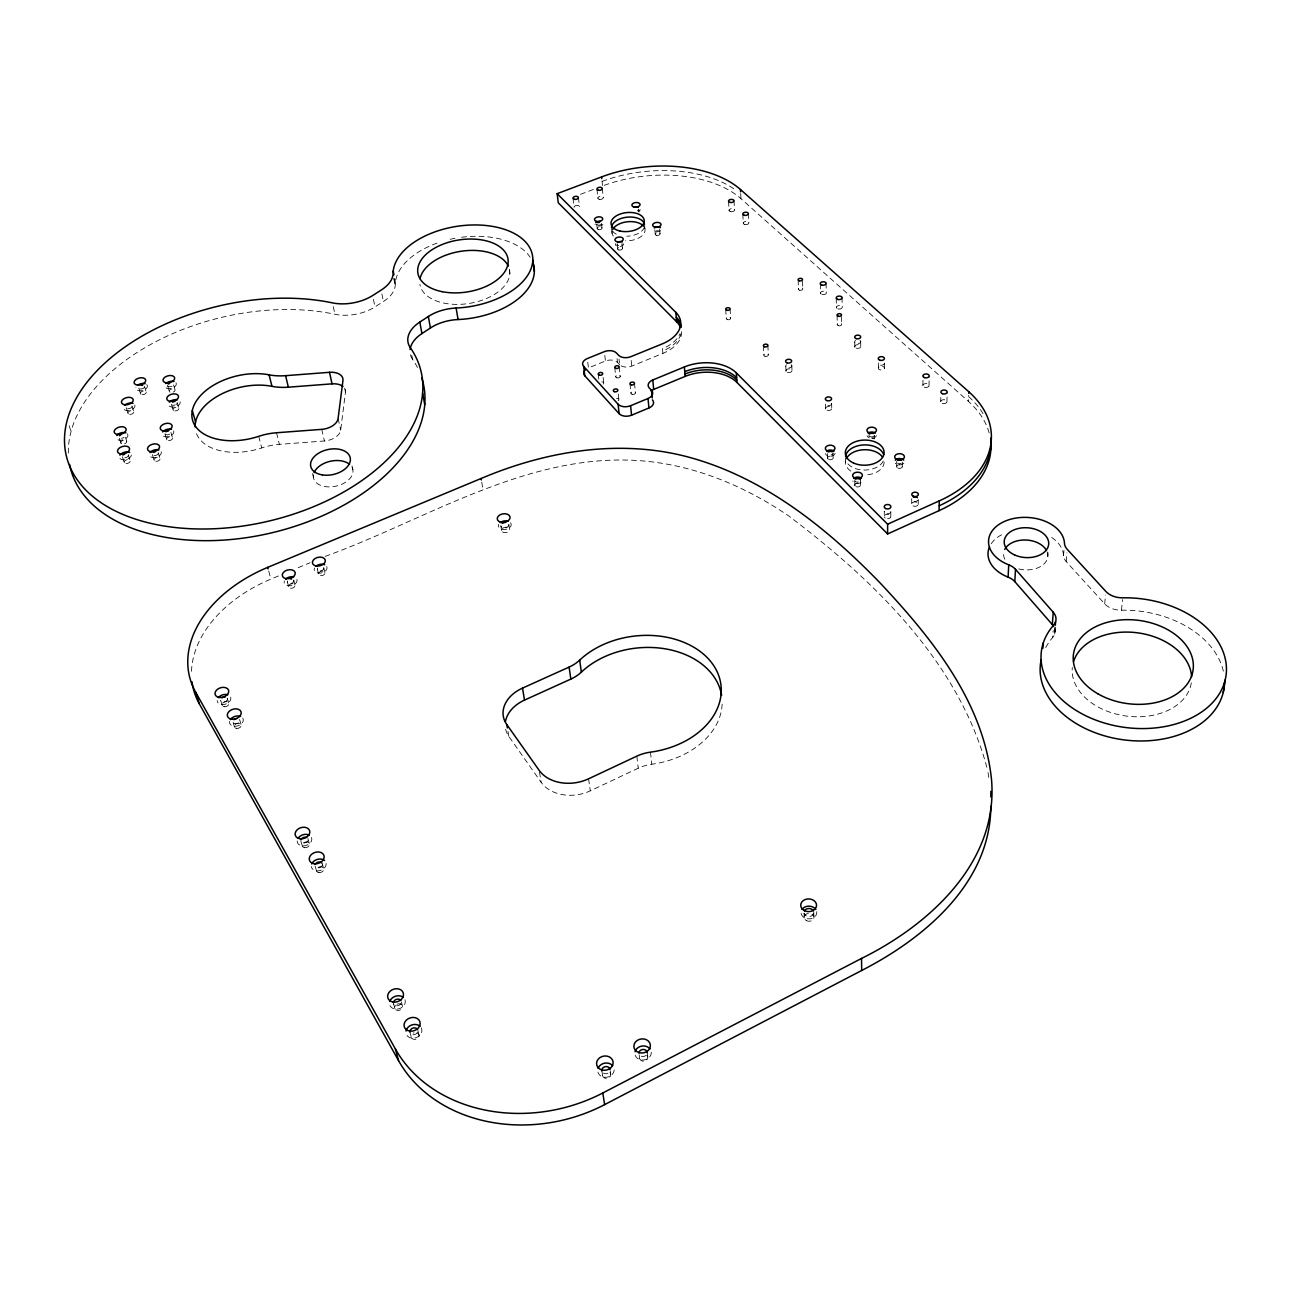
<?xml version="1.0" encoding="UTF-8"?>
<svg xmlns="http://www.w3.org/2000/svg" width="1291" height="1291" viewBox="0 0 1291 1291"><rect width="100%" height="100%" fill="white"/><g stroke="black" fill="none" stroke-linecap="round" stroke-linejoin="round"><path stroke-width="0.75" stroke-dasharray="5 3.75" d="M890.806 516.884L890.806 512.027M896.712 466.196L896.729 461.355M902.28 466.89L902.312 462.049M911.704 503.684L911.753 498.826A3.308 2.195 0.4 0 0 913.915 501.311A3.308 2.195 0.4 0 0 917.933 500.295M918.208 504.523L918.272 499.665M922.887 385.17L923.033 375.552M929.02 385.864L929.181 376.246M940.719 401.307L940.8 397.45M946.932 402.034L947.158 392.367M989.164 432.985A119.756 77.395 -0.8 0 0 968.476 401.436L968.686 395.401M1047.84 556.276L1048.082 552.758M1045.71 647.549A92.597 64.84 7.4 0 1 1052.633 637.576L1053.166 630.524M1055.054 632.154L1055.554 625.522M1054.666 634.091L1055.199 627.023M1223.335 671.159A92.597 64.84 7.4 0 0 1121.476 610.207A17.816 12.087 6 0 1 1104.693 603.849L1066.237 561.633A17.348 11.603 4.6 0 1 1063.542 555.614L1063.945 550.337M1066.237 561.633L1066.931 552.822M1104.693 603.849L1105.532 595.006M1121.476 610.207L1122.573 599.589M196.522 433.711A52.834 32.146 -13.5 0 0 261.718 447.929A46.718 29.403 -13.5 0 1 279.389 444.362L324.428 440.989A15.218 9.457 -12.2 0 0 340.695 430.097L345.472 392.012A14.895 9.085 -11.8 0 0 344.891 388.688M68.358 453.093A181.466 110.606 -13.5 0 1 155.904 341.615A181.466 110.606 -13.5 0 1 334.934 314.278A35.212 20.382 -10.7 0 0 374.955 306.919L383.411 301.513A35.115 20.285 -10.6 0 0 395.256 284.762A70.101 40.763 -8.8 0 1 439.037 242.434M505.636 729.237A35.486 26.11 -9.6 0 0 508.864 736.467L541.187 782.362A36.277 27.337 -8.8 0 0 590.294 790.834L638.254 768.193A36.842 28.208 -6.1 0 1 651.81 764.224A79.639 58.579 -6.3 0 0 722.153 703.773M191.504 671.336A128.342 88.724 -14.8 0 1 270.884 579.11L279.421 575.544M298.173 567.701L310.034 562.731M325.219 556.373C429.032 518.788 531.924 449.446 647.485 461.371C698.431 466.632 746.65 487.304 788.736 515.964C874.62 580.902 960.02 663.219 987.744 770.646M621.116 365.853A8.94 5.519 -6.1 0 0 631.751 366.111L662.896 353.379A36.761 22.383 -5.7 0 0 681.47 331.674L681.019 328.285M619.632 364.707L617.501 362.416A8.94 5.535 -6.4 0 0 605.431 361.028L588.454 367.935L587.776 362.303M580.482 194.328L594.296 189.099M604.156 185.371A104.151 59.87 -5.5 0 1 740.969 198.701L968.476 401.436M69.149 425.723L71.053 431.42M120.87 443.039L119.062 437.31A3.066 1.84 -15.6 0 0 124.065 437.342M122.419 456.788L124.226 462.533M128.293 454.868L130.101 460.597M125.485 437.326L126.679 441.135M126.244 407.714L128.003 413.41M131.972 405.874L133.715 411.571M220.826 700.884L222.262 705.58M233.155 722.524L234.591 727.22M170.88 432.453L172.478 437.697M227.248 698.108L228.668 702.804M152.354 454.561L154.097 460.306M241.062 724.396L239.642 719.7A3.55 2.485 -17.6 0 1 236.818 723.589A3.55 2.485 -17.6 0 1 232.961 721.314M138.799 388.042L140.525 393.723M158.228 452.625L159.955 458.37M300.884 841.167L302.449 846.38M144.463 386.219L146.173 391.915M315.069 866.035L316.618 871.247M164.974 433.808L166.684 439.585M171.461 404.277L173.107 409.989M167.669 385.831L169.331 391.528M174.963 389.704L173.317 384.008A2.969 1.759 -14.3 0 1 171.025 386.59A2.969 1.759 -14.3 0 1 167.62 385.654M177.157 402.421L178.803 408.134M307.904 838.553L309.243 843.265M394.659 1007.658L393.529 1003.623L395.014 1008.884M322.153 863.372L323.476 868.068M410.005 1032.51L411.103 1036.512M268.722 571.058L270.884 579.11M287.344 581.789L288.571 586.404M401.356 1001.897L402.566 1006.56A4.034 3.26 -19.2 0 1 397.45 1010.417A4.034 3.26 -19.2 0 1 395.482 1005.431M258.733 436.326L261.718 447.929M417.913 1030.751L419.107 1035.398M293.735 580.256L295.074 585.533M317.36 569.186L318.522 573.817M276.5 432.759L279.389 444.362M323.718 567.669L324.977 572.946M312.503 473.571L313.439 477.46M321.749 429.354L324.428 440.989M352.007 465.906L352.879 469.811M338.097 418.478L340.695 430.097M344.632 388.155L345.472 392.012M333.288 306.677L334.934 314.278M373.438 299.318L374.955 306.919M381.91 293.912L383.411 301.513M394.675 278.678L395.401 282.471M394.175 279.066L395.256 284.762M393.755 278.323L395.191 285.908M411.764 355.38L412.491 359.221A181.466 110.606 -13.5 0 1 417.461 367.515M507.96 731.335L508.864 736.467M481.753 482.189L483.141 490.29M539.493 772.099L541.187 782.362M500.827 525.727L501.602 530.456M508.832 524.646L509.59 529.391A4.034 2.695 -9.2 0 1 503.974 532.554A4.034 2.695 -9.2 0 1 503.232 527.938A4.034 2.695 -9.2 0 1 509.574 529.294M601.832 1070.723L602.574 1075.387M610.288 1071.143L610.772 1074.257M988.035 772.518L989.164 780.054M509.251 269.593L509.832 273.434L509.267 269.609M588.583 778.812L590.294 790.834M647.162 1052.423L647.792 1057.119M639.19 1054.876L639.626 1058.233M636.834 756.139L638.254 768.193M598.217 374.148L598.879 379.828M573.01 198.217L574.075 207.302M578.416 197.491L579.465 206.592M650.454 752.153L651.81 764.224M604.801 355.396L605.431 361.028M596.716 224.101L597.217 228.668M603.139 377.44L603.768 383.266M601.493 223.424L601.993 227.991M596.91 189.164L597.894 198.249M614.742 367.419L615.759 376.875M602.026 180.869L602.51 185.533M602.3 188.438L603.252 197.523M619.035 359.059L619.438 362.819M617.098 358.656L617.501 362.416M611.627 228.927L612.112 233.493M618.276 393.965L618.889 399.823M617.146 244.419L617.614 249.002M629.976 383.83L630.96 393.319M619.212 366.822L620.213 376.52M622.456 248.308L621.988 243.725A2.453 1.42 -6.1 0 1 619.244 245.5A2.453 1.42 -6.1 0 1 617.308 243.692M631.186 360.463L631.751 366.111M634.494 383.217L635.462 392.964M638.771 209.077L639.061 212.127M644.499 224.231L644.919 228.814M662.896 353.379L662.477 348.683A36.826 22.367 -5.7 0 0 679.857 333.917M654.844 229.75L655.247 234.349M659.653 229.072L660.04 233.655M725.703 309.324L726.268 318.441M728.527 201.331L729.076 210.53M730.06 308.743L730.625 318.102M733.998 200.605L734.531 209.804M742.809 214.177L743.309 223.424M740.679 193.537L740.969 198.701M748.328 213.435L748.812 222.681M763.417 345.81L763.852 355.009M767.887 345.213L768.306 354.654M804.051 913.173L804.245 917.966M785.816 366.37L786.009 371.13M813.766 911.833L813.943 916.642M791.803 365.514L791.98 370.259M802.534 281.212L802.76 288.7M798.161 279.921L798.451 289.039M820.301 283.891L820.543 293.299M827.515 453.544L827.628 458.353M825.514 404.115L825.627 408.908M833.018 452.738L833.115 457.547M831.63 403.228L831.743 408.021M826.079 283.116L826.288 292.541M836.245 298.237L836.423 307.678M845.411 457.643L845.492 462.452M842.071 297.446L842.232 306.903M841.538 316.602L841.651 324.154M837.084 315.311L837.246 324.509M854.771 342.196L854.82 346.94M854.787 480.655L854.852 485.481M860.371 479.832L860.435 484.674M860.694 341.324L860.742 346.085M869.004 434.728L869.021 437.939M874.475 435.39L874.491 438.601M878.332 362.981L878.348 367.757M884.351 363.659L884.367 368.435A3.066 1.904 -1 0 1 879.574 369.678A3.066 1.904 -1 0 1 880.059 366.386A3.066 1.904 -1 0 1 884.4 368.242M884.287 511.171L884.287 514.399M510.574 522.742A6.471 4.309 -9.2 0 1 505.265 529.488A6.471 4.309 -9.2 0 1 498.746 524.34M508.815 524.549A4.034 2.695 -9.2 0 1 505.378 527.825A4.034 2.695 -9.2 0 1 500.876 526.018M816.735 911.656A7.891 6.358 0.4 0 1 809.99 918.821A7.891 6.358 0.4 0 1 801.082 913.35M813.717 913.383A4.938 3.97 0.4 0 1 808.876 916.481A4.938 3.97 0.4 0 1 804.083 913.302M326.768 566.523A6.584 4.373 -13.6 0 1 320.507 573.139A6.584 4.373 -13.6 0 1 314.488 568.024M323.815 568.008A3.292 2.195 -13.6 0 1 320.039 570.945A3.292 2.195 -13.6 0 1 317.699 568.072M296.946 579.401A6.616 4.406 -14.4 0 1 290.443 585.791A6.616 4.406 -14.4 0 1 284.343 580.934M293.686 580.159A3.308 2.195 -14.4 0 1 290.588 583.532A3.308 2.195 -14.4 0 1 287.522 580.982M230.637 697.108A7.036 4.874 -17.5 0 1 224.924 704.305A7.036 4.874 -17.5 0 1 217.162 700.513M227.458 698.802A3.518 2.437 -17.5 0 1 224.392 701.917A3.518 2.437 -17.5 0 1 220.632 700.4M242.74 718.054A7.117 4.97 -17.6 0 1 237.334 726.026A7.117 4.97 -17.6 0 1 229.54 721.411M311.518 837.456A7.52 5.6 -18.1 0 1 305.402 845.702A7.52 5.6 -18.1 0 1 297.156 840.812M307.904 840.748A3.76 2.808 -18.1 0 1 301.723 842.378M326.123 863.437A7.601 5.745 -18.3 0 1 319.41 870.731A7.601 5.745 -18.3 0 1 311.309 866.487M322.379 865.035A3.808 2.872 -18.3 0 1 319.151 867.826A3.808 2.872 -18.3 0 1 315.327 866.632M421.253 1027.797A8.182 6.697 -19.3 0 1 416.025 1037.674A8.182 6.697 -19.3 0 1 405.939 1033.01M417.332 1032.719A4.083 3.357 -19.3 0 1 411.861 1034.462M417.106 1032.8A4.083 3.34 -19.4 0 1 418.526 1037.351A4.083 3.34 -19.4 0 1 412.975 1039.077A4.083 3.34 -19.4 0 1 411.748 1034.446M413.201 1033.155A4.083 3.34 -19.4 0 1 414.008 1032.8M614.209 1069.916A8.295 7.117 -10.7 0 1 606.35 1077.291A8.295 7.117 -10.7 0 1 597.733 1071.417M651.293 1052.246A8.262 7.052 -8.1 0 1 643.58 1060.04A8.262 7.052 -8.1 0 1 634.865 1053.73M646.936 1055.376A4.115 3.518 -8.2 0 1 646.388 1060.266A4.115 3.518 -8.2 0 1 640.723 1060.218A4.115 3.518 -8.2 0 1 640.756 1055.328M646.049 1055.344A4.131 3.518 -8.1 0 1 639.9 1055.36M397.015 1004.253A4.034 3.26 -19.2 0 1 402.566 1006.48M405.003 999.75A8.085 6.52 -19.1 0 1 398.774 1008.868A8.085 6.52 -19.1 0 1 389.479 1003.769M400.856 1003.672A4.034 3.26 -19.1 0 1 394.885 1005.302M609.981 1072.531A4.147 3.55 -10.7 0 1 609.497 1077.275A4.147 3.55 -10.7 0 1 604.027 1077.695A4.147 3.55 -10.7 0 1 603.22 1073.047M607.916 1073.208A4.147 3.55 -10.7 0 1 603.446 1073.128M1054.134 627.297A17.864 12.442 4.6 0 1 1052.633 637.576M991.262 543.672A37.81 25.481 3.4 0 1 1002.704 534.216M1051.697 537.459A37.81 25.481 3.4 0 1 1063.542 555.614M1191.303 682.794A59.983 41.99 7.4 0 1 1126.591 716.085A59.983 41.99 7.4 0 1 1072.321 667.479M1047.146 551.886A22.173 14.943 3.4 0 1 1040.804 566.378A22.173 14.943 3.4 0 1 1018.647 568.895M1004.834 559.277A22.173 14.943 3.4 0 1 1003.801 552.048M352.104 467.455A20.091 12.765 -12.4 0 1 334.353 486.497A20.091 12.765 -12.4 0 1 313.681 473.91M450.107 239.319A70.101 40.763 -8.8 0 1 454.981 238.302M461.565 237.27A70.101 40.763 -8.8 0 1 530.149 257.248M412.491 359.221A36.455 22.012 -9.4 0 1 410.054 352.895M121.628 443.765A3.066 1.84 -15.7 0 1 122.08 440.844A3.066 1.84 -15.7 0 1 126.486 440.812A3.066 1.84 -15.7 0 1 124.582 443.765M169.686 434.115A3.066 1.84 -14.9 0 1 165.167 434.147M177.141 403.389A3.002 1.791 -14.5 0 1 175.915 404.616M174.947 405.035A3.002 1.791 -14.5 0 1 172.381 405.051M131.989 406.697A3.018 1.775 -15.2 0 1 129.697 408.472A3.018 1.775 -15.2 0 1 126.728 408.279M509.509 269.674A45.411 26.401 -8.8 0 1 469.472 303.385A45.411 26.401 -8.8 0 1 419.898 284.327M173.623 430.887A6.116 3.695 -14.9 0 1 168.96 436.455A6.116 3.695 -14.9 0 1 161.908 434.163M180.143 401.872A6.019 3.583 -14.5 0 1 175.382 406.778A6.019 3.583 -14.5 0 1 168.556 405.084M134.877 405.067A6.035 3.566 -15.2 0 1 128.826 410.49A6.035 3.566 -15.2 0 1 123.484 406.697M127.454 433.889A6.132 3.679 -15.6 0 1 123.161 439.844A6.132 3.679 -15.6 0 1 115.98 437.359M146.771 384.573A5.955 3.502 -14.8 0 1 142.43 390.544A5.955 3.502 -14.8 0 1 135.942 387.316M144.366 387.3A2.985 1.743 -14.8 0 1 140.897 388.978A2.985 1.743 -14.8 0 1 138.75 387.348M169.944 392.157A2.969 1.759 -14.4 0 1 170.509 389.398A2.969 1.759 -14.4 0 1 174.721 389.366A2.969 1.759 -14.4 0 1 173.172 392.125M175.963 382.765A5.955 3.502 -14.3 0 1 171.348 388.333A5.955 3.502 -14.3 0 1 164.683 385.622M131.392 455.094A6.197 3.744 -15.8 0 1 124.84 459.757A6.197 3.744 -15.8 0 1 119.321 456.562M128.358 455.061A3.098 1.872 -15.8 0 1 125.856 457.643A3.098 1.872 -15.8 0 1 122.387 456.74M158.244 453.512A3.098 1.888 -15.3 0 1 155.824 455.4A3.098 1.888 -15.3 0 1 152.741 455.061M161.214 451.785A6.197 3.76 -15.3 0 1 156.356 457.208A6.197 3.76 -15.3 0 1 149.288 455.142M831.678 403.421A3.115 1.969 -1.9 0 1 828.548 405.664A3.115 1.969 -1.9 0 1 825.482 403.518M884.4 363.078A3.082 1.904 -1.1 0 1 881.366 365.224A3.082 1.904 -1.1 0 1 878.283 363.191M859.919 340.437A3.034 1.856 -1.6 0 1 859.822 343.067A3.034 1.856 -1.6 0 1 855.546 343.083A3.034 1.856 -1.6 0 1 855.643 340.453M791.238 364.724A3.05 1.888 -2.9 0 1 790.786 367.322A3.05 1.888 -2.9 0 1 786.622 367.338A3.05 1.888 -2.9 0 1 786.542 364.74M680.841 333.949A36.794 22.367 -5.7 0 1 662.686 351.039M602.074 181.434A104.345 59.806 -5.5 0 1 735.612 190.019M968.637 396.611A119.998 77.363 -0.9 0 1 983.016 413.556M574.253 206.592A2.711 1.533 -6.7 0 1 578.707 205.721A2.711 1.533 -6.7 0 1 577.674 208.319M860.968 482.544A4.89 3.211 -1 0 1 856.127 483.334A4.89 3.211 -1 0 1 852.802 480.946M903.797 463.211A4.874 3.163 -0.1 0 1 899.537 464.873A4.874 3.163 -0.1 0 1 895.26 463.243M876.428 435.632A4.793 3.082 -0.9 0 1 871.28 438.133M868.294 437.229A4.793 3.082 -0.9 0 1 867.052 435.745M835.051 453.399A4.809 3.131 -1.7 0 1 830.226 456.272A4.809 3.131 -1.7 0 1 825.482 453.512M660.492 230.718A4.18 2.388 -5.4 0 1 653.617 230.815M640.352 209.804A4.115 2.324 -5.8 0 1 638.061 211.45M602.913 224.392A4.147 2.356 -6.4 0 1 598.54 226.151A4.147 2.356 -6.4 0 1 595.006 224.344M623.747 243.709A4.196 2.421 -6.1 0 1 619.018 246.516A4.196 2.421 -6.1 0 1 615.549 243.66M884.109 462A19.317 12.587 -0.9 0 1 864.873 474.894M850.834 471.118A19.317 12.587 -0.9 0 1 845.605 461.161M883.254 461.016A19.349 12.587 -0.9 0 1 864.76 470.069A19.349 12.587 -0.9 0 1 846.267 461.355M884.383 515.803A3.324 2.227 -0.1 0 1 888.192 514.27A3.324 2.227 -0.1 0 1 890.855 516.658A3.324 2.227 -0.1 0 1 887.595 518.675M885.174 518.014A3.324 2.227 -0.1 0 1 884.303 516.933M890.871 511.559A3.324 2.227 -0.1 0 1 887.595 513.818A3.324 2.227 -0.1 0 1 884.222 511.623M644.403 227.135A16.622 9.505 -5.9 0 1 626.813 236.221M616.275 234.139A16.622 9.505 -5.9 0 1 612.321 230.686M644.629 227.91A16.605 9.505 -5.9 0 1 625.57 240.804M613.338 236.059A16.605 9.505 -5.9 0 1 612.257 230.589M658.442 230.556A2.437 1.404 -5.4 0 1 656.361 230.766M638.625 209.771A2.404 1.356 -5.8 0 1 637.367 210.611M601.219 224.263A2.421 1.372 -6.4 0 1 598.879 225.15A2.421 1.372 -6.4 0 1 596.813 224.36M901.312 463.13A2.84 1.84 -0.1 0 1 897.697 463.114M871.457 438.101A2.792 1.791 -0.9 0 1 874.217 439.005M874.297 435.745A2.792 1.791 -0.9 0 1 871.732 436.858A2.792 1.791 -0.9 0 1 869.166 435.793M833.002 453.48A2.808 1.824 -1.7 0 1 831.081 454.868M858.434 482.027A2.856 1.872 -1 0 1 854.868 480.833M601.864 381.846A2.259 1.404 -6.6 0 1 603.655 382.636A2.259 1.404 -6.6 0 1 603.236 384.089M616.469 398.386A2.275 1.436 -6.3 0 1 618.728 399.129A2.275 1.436 -6.3 0 1 618.115 400.807M806.326 920.58A4.922 3.97 0.5 0 0 814.008 917.627A4.922 3.97 0.5 0 0 806.972 913.721A4.922 3.97 0.5 0 0 806.326 920.58M290.491 588.196A3.308 2.211 -14.4 0 0 295.058 585.291A3.308 2.211 -14.4 0 0 289.91 584.42A3.308 2.211 -14.4 0 0 290.491 588.196M320.458 575.592A3.276 2.195 -13.7 0 0 324.961 572.704A3.276 2.195 -13.7 0 0 319.829 571.848A3.276 2.195 -13.7 0 0 320.458 575.592M224.295 706.726A3.518 2.437 -17.5 0 0 228.846 703.224A3.518 2.437 -17.5 0 0 223.246 702.627A3.518 2.437 -17.5 0 0 224.295 706.726M236.656 728.398A3.55 2.485 -17.6 0 0 241.239 724.832A3.55 2.485 -17.6 0 0 235.575 724.219A3.55 2.485 -17.6 0 0 236.656 728.398M304.692 847.703A3.76 2.808 -18.2 0 0 309.437 843.749A3.76 2.808 -18.2 0 0 303.401 843.023A3.76 2.808 -18.2 0 0 304.692 847.703M318.909 872.603A3.792 2.872 -18.3 0 0 323.686 868.569A3.792 2.872 -18.3 0 0 317.57 867.826A3.792 2.872 -18.3 0 0 318.909 872.603M168.476 440.586A3.05 1.856 -14.9 0 0 172.542 437.875A3.05 1.856 -14.9 0 0 167.733 437.471A3.05 1.856 -14.9 0 0 168.476 440.586M174.882 410.941A3.002 1.791 -14.5 0 0 178.868 408.327A3.002 1.791 -14.5 0 0 174.124 407.924A3.002 1.791 -14.5 0 0 174.882 410.941M129.746 414.379A3.002 1.775 -15.2 0 0 133.78 411.748A3.002 1.775 -15.2 0 0 129.068 411.361A3.002 1.775 -15.2 0 0 129.746 414.379M142.252 394.659A2.969 1.743 -14.8 0 0 146.222 392.093A2.969 1.743 -14.8 0 0 141.558 391.706A2.969 1.743 -14.8 0 0 142.252 394.659M126.018 463.55A3.098 1.872 -15.8 0 0 130.165 460.79A3.098 1.872 -15.8 0 0 125.324 460.371A3.098 1.872 -15.8 0 0 126.018 463.55M155.904 461.323A3.082 1.888 -15.4 0 0 160.019 458.563A3.082 1.888 -15.4 0 0 155.162 458.144A3.082 1.888 -15.4 0 0 155.904 461.323M827.111 410.199A3.115 1.985 -1.9 0 0 831.807 408.424A3.115 1.985 -1.9 0 0 827.144 406.778A3.115 1.985 -1.9 0 0 827.111 410.199M856.288 348.15A3.018 1.856 -1.6 0 0 860.807 346.456A3.018 1.856 -1.6 0 0 856.272 344.939A3.018 1.856 -1.6 0 0 856.288 348.15M787.413 372.357A3.034 1.888 -2.8 0 0 792.029 370.63A3.034 1.888 -2.8 0 0 787.526 369.081A3.034 1.888 -2.8 0 0 787.413 372.357M599.218 199.314A2.711 1.517 -6.3 0 0 603.268 197.684A2.711 1.517 -6.3 0 0 599.234 196.668A2.711 1.517 -6.3 0 0 599.218 199.314M730.512 211.627A2.76 1.565 -4.2 0 0 734.547 209.965A2.76 1.565 -4.2 0 0 730.335 208.916A2.76 1.565 -4.2 0 0 730.512 211.627M744.6 224.473A2.792 1.598 -3.9 0 0 748.845 222.972A2.792 1.598 -3.9 0 0 744.729 221.713A2.792 1.598 -3.9 0 0 744.6 224.473M837.875 308.872A2.953 1.775 -2.1 0 0 842.281 307.226A2.953 1.775 -2.1 0 0 837.843 305.806A2.953 1.775 -2.1 0 0 837.875 308.872M821.964 294.477A2.921 1.743 -2.4 0 0 826.337 292.847A2.921 1.743 -2.4 0 0 821.964 291.459A2.921 1.743 -2.4 0 0 821.964 294.477M924.291 387.171A3.115 1.936 -0.1 0 0 929.068 385.589A3.115 1.936 -0.1 0 0 924.485 383.814A3.115 1.936 -0.1 0 0 924.291 387.171M942.172 403.341A3.147 1.985 0.4 0 0 946.965 401.743A3.147 1.985 0.4 0 0 942.333 399.92A3.147 1.985 0.4 0 0 942.172 403.341M913.076 505.911A3.308 2.195 0.5 0 0 918.256 504.297A3.308 2.195 0.5 0 0 913.544 502.118A3.308 2.195 0.5 0 0 913.076 505.911M618.873 249.986A2.437 1.42 -6.1 0 0 622.472 248.453A2.437 1.42 -6.1 0 0 618.76 247.533A2.437 1.42 -6.1 0 0 618.873 249.986M656.506 235.317A2.437 1.404 -5.4 0 0 660.072 233.8A2.437 1.404 -5.4 0 0 656.361 232.896A2.437 1.404 -5.4 0 0 656.506 235.317M598.443 229.637A2.404 1.372 -6.4 0 0 602.009 228.136A2.404 1.372 -6.4 0 0 598.362 227.248A2.404 1.372 -6.4 0 0 598.443 229.637M897.874 468.052A2.84 1.856 -0.1 0 0 902.312 466.697A2.84 1.856 -0.1 0 0 898.294 464.873A2.84 1.856 -0.1 0 0 897.874 468.052M828.967 459.548A2.792 1.824 -1.7 0 0 833.179 457.918A2.792 1.824 -1.7 0 0 829 456.385A2.792 1.824 -1.7 0 0 828.967 459.548M856.223 486.723A2.84 1.872 -0.9 0 0 860.484 485.045A2.84 1.872 -0.9 0 0 856.207 483.463A2.84 1.872 -0.9 0 0 856.223 486.723M764.934 356.235A2.259 1.388 -3.3 0 0 768.355 354.944A2.259 1.388 -3.3 0 0 765.014 353.815A2.259 1.388 -3.3 0 0 764.934 356.235M727.446 319.668A2.195 1.339 -4.1 0 0 730.658 318.28A2.195 1.339 -4.1 0 0 727.285 317.36A2.195 1.339 -4.1 0 0 727.446 319.668M799.516 290.185A2.179 1.291 -2.9 0 0 802.808 288.974A2.179 1.291 -2.9 0 0 799.549 287.925A2.179 1.291 -2.9 0 0 799.516 290.185M838.359 325.703A2.243 1.356 -2 0 0 841.716 324.444A2.243 1.356 -2 0 0 838.343 323.347A2.243 1.356 -2 0 0 838.359 325.703M616.872 377.827A2.259 1.404 -6.3 0 0 620.229 376.375A2.259 1.404 -6.3 0 0 616.872 375.391A2.259 1.404 -6.3 0 0 616.872 377.827M632.074 394.288A2.275 1.436 -6 0 0 635.462 392.819A2.275 1.436 -6 0 0 632.057 391.802A2.275 1.436 -6 0 0 632.074 394.288"/><path stroke-width="1.5" d="M990.842 442.765A119.756 77.395 -0.8 0 1 939.073 510.639L887.611 533.958L887.611 524.211L736.338 372.905A38.359 24.077 -4.5 0 0 684.375 366.951L652.794 379.974A9.15 5.729 -5.5 0 0 649.292 387.994L651.535 390.382L652.245 397.951M990.81 806.294C990.552 882.979 924.55 938.202 861.694 970.477L604.64 1104.628A150.143 124.001 -13.2 0 1 398.548 1060.621L199.379 703.934A128.342 88.724 -14.8 0 1 192.02 681.89M990.842 796.967L990.859 791.367M939.073 510.639L939.299 500.876A120.241 77.315 -0.9 0 0 968.799 391.77L740.469 189.503A104.523 59.757 -5.5 0 0 601.606 176.899L557.147 193.682L558.261 202.752L676.645 321.798A36.761 22.383 -5.7 0 1 680.422 327.333M968.75 393.287L968.799 391.77M1053.634 626.361A17.864 12.442 4.6 0 0 1052.326 624.586L1014.807 581.628A17.396 11.942 3.2 0 0 1008.093 577.125L1008.739 564.829A38.02 25.465 3.3 0 1 990.391 533.845A38.02 25.465 3.3 0 1 1031.88 517.82A38.02 25.465 3.3 0 1 1064.478 543.301A17.445 11.603 4.5 0 0 1067.205 549.304L1105.887 591.472A17.913 12.087 5.9 0 0 1122.767 597.814A93.113 64.84 7.3 0 1 1226.03 675.467A93.113 64.84 7.3 0 1 1105.306 723.299A93.113 64.84 7.3 0 1 1053.553 625.231A17.961 12.442 4.4 0 0 1053.246 612.241L1015.501 569.331A17.493 11.926 3.1 0 0 1008.739 564.829M1014.807 581.628L1015.501 569.331M1042.918 648.195L1043.289 642.902M1052.326 624.586L1053.246 612.241M1055.328 625.264L1055.586 621.729M1223.239 692.46L1225.159 679.986M410.07 349.522A36.455 22.012 -9.4 0 1 421.931 333.562L430.419 327.995A36.358 21.899 -9.3 0 1 458.063 319.539A70.101 40.763 -8.8 0 0 532.909 262.702M419.817 322.056L428.354 316.473A36.519 21.85 -9.2 0 1 456.126 308.033A70.408 40.65 -8.8 0 0 532.65 262.202A70.408 40.65 -8.8 0 0 465.583 225.328A70.408 40.65 -8.8 0 0 393.093 273.369A35.26 20.236 -10.5 0 1 381.168 290.104L372.679 295.51A35.373 20.333 -10.7 0 1 332.465 302.885A182.321 110.397 -13.4 0 0 68.81 414.927A182.321 110.397 -13.4 0 0 257.571 523.533A182.321 110.397 -13.4 0 0 410.312 347.666A36.616 21.963 -9.4 0 1 419.817 322.056L421.931 333.562M195.651 692.186L395.417 1049.002A151.095 124.178 -13.1 0 0 602.784 1092.993L861.533 958.438C929.488 924.872 998.976 861.823 991.472 779.086C983.242 701.433 931.457 637.689 879.913 582.741C828.064 529.278 767.58 480.446 695.091 458.967C624.344 437.843 548.03 450.123 481.14 478.477L267.721 567.362A129.019 88.676 -14.7 0 0 195.651 692.186L199.379 703.934M505.491 721.411A35.486 26.11 -9.6 0 1 524.501 700.109L570.832 679.098A34.454 24.642 -8.7 0 0 581.353 672.143A79.639 58.579 -6.3 0 1 664.978 648.792A79.639 58.579 -6.3 0 1 721.604 695.333M522.5 688.119L569.105 667.092A34.631 24.642 -8.7 0 0 579.691 660.121A80.074 58.579 -6.3 0 1 711.551 662.59A80.074 58.579 -6.3 0 1 650.454 752.153A37.052 28.208 -6.1 0 0 636.834 756.139L588.583 778.812A36.487 27.337 -8.8 0 1 539.202 770.388L506.75 724.493A35.68 26.11 -9.5 0 1 522.5 688.119L524.501 700.109M887.611 524.211L939.299 500.876M557.147 193.682L675.871 312.422A36.89 22.35 -5.7 0 1 662.057 343.971L630.799 356.703A8.972 5.519 -6.1 0 1 618.631 355.299L616.485 353.024A8.989 5.519 -6.4 0 0 604.382 351.636L587.34 358.543A9.005 5.551 -6.8 0 0 583.629 366.354L584.775 375.746L619.131 413.685A9.182 5.826 -6.1 0 0 631.573 415.202L648.937 407.972A9.15 5.793 -5.8 0 0 652.423 399.855M583.629 366.354L618.099 404.228A9.215 5.809 -6.1 0 0 630.589 405.729L648.017 398.499A9.198 5.777 -5.8 0 0 651.535 390.382M651.067 390.963A9.118 5.745 -5.5 0 1 653.666 389.43L685.134 376.407A38.214 24.109 -4.5 0 1 736.919 382.41L887.611 533.958M285.585 375.681L329.479 372.308A14.976 9.069 -11.7 0 1 342.954 380.458L338.097 418.478A15.298 9.44 -12.1 0 1 321.749 429.354L276.5 432.759A46.944 29.37 -13.5 0 0 258.733 436.326A53.076 32.081 -13.4 0 1 192.165 411.345A53.076 32.081 -13.4 0 1 269.093 374.842A44.039 26.014 -12.1 0 0 285.585 375.681L288.361 387.187L332.045 383.847A14.895 9.085 -11.8 0 1 343.003 386.461M192.311 410.522L195.554 422.012M267.721 567.362L268.125 568.847M395.417 1049.002L398.548 1060.621M269.093 374.842L271.949 386.332A43.829 26.078 -12.2 0 0 288.361 387.187M329.479 372.308L332.045 383.847M393.239 271.078L393.949 274.886M422.577 393.045L424.755 404.68M428.354 316.473L430.419 327.995M506.75 724.493L507.347 727.914M481.14 478.477L481.382 479.962M456.126 308.033L458.063 319.539M602.784 1092.993L604.64 1104.628M569.105 667.092L570.832 679.098M579.691 660.121L581.353 672.143M532.812 260.024L534.361 271.497M618.099 404.228L619.131 413.685M601.606 176.899L601.784 178.61M630.589 405.729L631.573 415.202M648.017 398.499L648.937 407.972M652.794 379.974L653.666 389.43M675.871 312.422L676.645 321.798M684.375 366.951L685.134 376.407M736.338 372.905L736.919 382.41M740.469 189.503L740.598 191.81M861.533 958.438L861.694 970.477M500.15 522.629A6.471 4.309 -9.2 0 1 508.105 521.177M502.102 523.436A4.034 2.695 -9.2 0 1 505.539 522.452M802.018 909.397A7.891 6.358 0.4 0 1 808.957 906.153A7.891 6.358 0.4 0 1 815.847 909.51M804.438 910.817A4.938 3.97 0.4 0 1 808.941 908.525A4.938 3.97 0.4 0 1 813.411 910.881M315.924 566.233A6.584 4.373 -13.6 0 1 324.719 564.716M285.634 579.078A6.616 4.406 -14.4 0 1 293.654 576.899M290.733 579.03A3.308 2.195 -14.4 0 1 291.637 579.014M218.308 697.656A7.036 4.874 -17.5 0 1 227.813 694.752M221.955 697.834A3.518 2.437 -17.5 0 1 225.215 696.979M230.331 719.571A7.117 4.97 -17.6 0 1 240.594 716.424M233.913 719.716A3.55 2.485 -17.6 0 1 236.85 718.522M297.995 838.343A7.52 5.6 -18.1 0 1 309.227 835.083M300.932 839.892A3.76 2.808 -18.1 0 1 306.548 837.456M311.696 863.969A7.601 5.745 -18.3 0 1 317.505 859.354A7.601 5.745 -18.3 0 1 324.574 860.564M315.278 864.308A3.808 2.872 -18.3 0 1 318.441 862.081A3.808 2.872 -18.3 0 1 321.911 863.033M405.987 1031.057A8.182 6.697 -19.3 0 1 411.781 1024.973A8.182 6.697 -19.3 0 1 420.059 1026.28M409.941 1032.267A4.083 3.357 -19.3 0 1 417.639 1029.637M598.072 1068.367A8.295 7.117 -10.7 0 1 604.672 1063.171A8.295 7.117 -10.7 0 1 612.66 1065.688M635.059 1051.729A8.262 7.052 -8.1 0 1 641.708 1046.097A8.262 7.052 -8.1 0 1 650.035 1048.97M638.98 1052.923A4.131 3.518 -8.1 0 1 643.176 1049.454A4.131 3.518 -8.1 0 1 647.194 1052.778M389.801 1001.396A8.085 6.52 -19.1 0 1 395.74 996.152A8.085 6.52 -19.1 0 1 403.389 997.459M393.481 1002.397A4.034 3.26 -19.1 0 1 400.888 1000.477M601.848 1070.852A4.147 3.55 -10.7 0 1 605.511 1066.624A4.147 3.55 -10.7 0 1 610.062 1069.723M1224.514 682.697A92.597 64.84 7.4 0 1 1124.639 739.969A92.597 64.84 7.4 0 1 1041.175 659.782M1008.093 577.125A37.81 25.481 3.4 0 1 989.439 547.013M1073.531 661.654A59.983 41.99 7.4 0 1 1137.145 632.768A59.983 41.99 7.4 0 1 1191.593 676.774M1004.721 549.466A22.173 14.943 3.4 0 1 1025.377 539.993A22.173 14.943 3.4 0 1 1046.468 550.418M314.084 472.684A20.091 12.765 -12.4 0 1 329.915 461.355A20.091 12.765 -12.4 0 1 349.49 464.26M195.119 426.837A52.834 32.146 -13.5 0 1 271.949 386.332M421.818 378.069A181.466 110.606 -13.5 0 1 273.966 532.279A181.466 110.606 -13.5 0 1 69.585 464.486M165.926 431.807A3.066 1.84 -14.9 0 1 168.524 430.952M172.542 402.179A3.002 1.791 -14.5 0 1 174.931 401.469M119.482 435.761A3.066 1.84 -15.6 0 1 120.773 434.857M420.059 278.63A45.411 26.401 -8.8 0 1 461.678 251.18A45.411 26.401 -8.8 0 1 508.299 266.075M162.634 431.969A6.116 3.695 -14.9 0 1 171.461 429.29M169.347 402.195A6.019 3.583 -14.5 0 1 177.464 399.758M124.711 405.132A6.035 3.566 -15.2 0 1 133.021 403.389M116.771 435.422A6.132 3.679 -15.6 0 1 125.953 432.872M137.54 385.283A5.955 3.502 -14.8 0 1 145.157 383.701M141.445 385.38A2.985 1.743 -14.8 0 1 142.672 385.283M168.298 384.105A2.969 1.759 -14.3 0 1 169.67 383.346M165.829 383.54A5.955 3.502 -14.3 0 1 173.978 381.49M119.885 455.142A6.197 3.744 -15.8 0 1 129.681 452.399M122.952 455.077A3.098 1.872 -15.8 0 1 124.549 454.125M153.322 452.463A3.098 1.888 -15.3 0 1 155.517 451.64M149.982 452.625A6.197 3.76 -15.3 0 1 158.922 449.913M584.775 375.746A8.972 5.567 -6.8 0 1 585.307 369.904M684.763 371.679A38.278 24.093 -4.5 0 1 736.628 377.666M684.956 374.051A38.246 24.109 -4.5 0 1 736.774 380.038M676.452 319.458A36.794 22.367 -5.7 0 1 680.938 327.107M676.258 317.118A36.826 22.367 -5.7 0 1 681.083 326.978M991.052 437.907A119.998 77.363 -0.9 0 1 939.186 505.765M853.593 478.428A4.89 3.211 -1 0 1 861.404 478.203M895.244 460.193A4.874 3.163 -0.1 0 1 899.504 458.531A4.874 3.163 -0.1 0 1 903.765 460.161M868.101 433.098A4.793 3.082 -0.9 0 1 875.459 433.098M826.66 451.14A4.809 3.131 -1.7 0 1 834.051 451.156M654.295 227.91A4.18 2.388 -5.4 0 1 660.443 227.668M635.479 207.206A4.115 2.324 -5.8 0 1 638.319 207.222M595.716 222.681A4.147 2.356 -6.4 0 1 600.299 221.406M617.566 242.079A4.196 2.421 -6.1 0 1 622.23 242.014M846.412 458.628A19.317 12.587 -0.9 0 1 863.873 449.736A19.317 12.587 -0.9 0 1 882.528 457.159M845.524 456.352A19.349 12.587 -0.9 0 1 863.711 444.927A19.349 12.587 -0.9 0 1 883.673 454.642M913.399 497.325A3.308 2.195 0.4 0 1 917.368 497.713M611.514 227.974A16.622 9.505 -5.9 0 1 626.813 217.211A16.622 9.505 -5.9 0 1 644.499 224.231M612.66 229.604A16.605 9.505 -5.9 0 1 627.426 221.762A16.605 9.505 -5.9 0 1 643.628 226.28M597.781 222.714A2.421 1.372 -6.4 0 1 599.557 222.375M897.713 460.274A2.84 1.84 -0.1 0 1 901.344 460.274M869.44 434.066A2.792 1.791 -0.9 0 1 873.329 433.582M828.16 451.979A2.808 1.824 -1.7 0 1 832.114 451.737M855.255 479.187A2.856 1.872 -1 0 1 858.015 478.38A2.856 1.872 -1 0 1 860.306 479.655M501.053 522.258A6.487 4.309 -9.2 0 0 510.058 517.029A6.487 4.309 -9.2 0 0 499.875 514.883A6.487 4.309 -9.2 0 0 501.053 522.258M804.164 910.51A7.924 6.374 0.4 0 0 816.525 905.749A7.924 6.374 0.4 0 0 805.181 899.52A7.924 6.374 0.4 0 0 804.164 910.51M316.505 566.055A6.6 4.373 -13.6 0 0 325.284 560.068A6.6 4.373 -13.6 0 0 314.778 558.696A6.6 4.373 -13.6 0 0 316.505 566.055M286.344 578.707A6.649 4.406 -14.4 0 0 295.219 572.671A6.649 4.406 -14.4 0 0 284.714 571.268A6.649 4.406 -14.4 0 0 286.344 578.707M219.648 697.495A7.068 4.874 -17.4 0 0 228.636 690.395A7.068 4.874 -17.4 0 0 217.34 689.394A7.068 4.874 -17.4 0 0 219.648 697.495M232.025 719.216A7.133 4.97 -17.5 0 0 241.094 711.97A7.133 4.97 -17.5 0 0 229.653 710.921A7.133 4.97 -17.5 0 0 232.025 719.216M300.27 838.811A7.552 5.616 -18.1 0 0 309.662 830.775A7.552 5.616 -18.1 0 0 297.446 829.516A7.552 5.616 -18.1 0 0 300.27 838.811M314.536 863.792A7.633 5.745 -18.2 0 0 323.993 855.578A7.633 5.745 -18.2 0 0 311.615 854.271A7.633 5.745 -18.2 0 0 314.536 863.792M410.005 1031.122A8.214 6.697 -19.2 0 0 419.898 1021.714A8.214 6.697 -19.2 0 0 406.407 1020.084A8.214 6.697 -19.2 0 0 410.005 1031.122M601.493 1069.836A8.327 7.117 -10.6 0 0 613.096 1061.977A8.327 7.117 -10.6 0 0 599.96 1057.587A8.327 7.117 -10.6 0 0 601.493 1069.836M638.884 1052.568A8.295 7.052 -8.1 0 0 650.341 1044.774A8.295 7.052 -8.1 0 0 637.189 1040.465A8.295 7.052 -8.1 0 0 638.884 1052.568M393.109 1002.042A8.101 6.536 -19 0 0 403.325 993.166A8.101 6.536 -19 0 0 390.205 991.101A8.101 6.536 -19 0 0 393.109 1002.042M1097.947 693.832A60.322 41.99 7.2 0 0 1193.029 670.352A60.322 41.99 7.2 0 0 1108.888 621.907A60.322 41.99 7.2 0 0 1097.947 693.832M1014.548 554.92A22.286 14.927 3.3 0 0 1048.695 543.979A22.286 14.927 3.3 0 0 1016.082 529.116A22.286 14.927 3.3 0 0 1014.548 554.92M322.379 474.91A20.188 12.749 -12.4 0 0 350.281 458.127A20.188 12.749 -12.4 0 0 318.764 453.093A20.188 12.749 -12.4 0 0 322.379 474.91M442.2 291.685A45.621 26.336 -8.8 0 0 508.121 260.088A45.621 26.336 -8.8 0 0 438.424 246.161A45.621 26.336 -8.8 0 0 442.2 291.685M163.973 431.016A6.132 3.695 -14.8 0 0 172.123 425.627A6.132 3.695 -14.8 0 0 162.456 424.804A6.132 3.695 -14.8 0 0 163.973 431.016M170.477 401.372A6.035 3.583 -14.4 0 0 178.497 396.127A6.035 3.583 -14.4 0 0 168.976 395.353A6.035 3.583 -14.4 0 0 170.477 401.372M125.098 404.825A6.052 3.55 -15.1 0 0 133.199 399.581A6.052 3.55 -15.1 0 0 123.742 398.806A6.052 3.55 -15.1 0 0 125.098 404.825M117.868 434.502A6.148 3.663 -15.6 0 0 126.131 429.096A6.148 3.663 -15.6 0 0 116.513 428.273A6.148 3.663 -15.6 0 0 117.868 434.502M137.717 385.105A5.971 3.486 -14.7 0 0 145.705 379.957A5.971 3.486 -14.7 0 0 136.33 379.215A5.971 3.486 -14.7 0 0 137.717 385.105M166.7 382.878A5.971 3.502 -14.3 0 0 174.64 377.73A5.971 3.502 -14.3 0 0 165.216 376.988A5.971 3.502 -14.3 0 0 166.7 382.878M121.225 454.029A6.213 3.744 -15.8 0 0 129.552 448.526A6.213 3.744 -15.8 0 0 119.837 447.67A6.213 3.744 -15.8 0 0 121.225 454.029M151.273 451.769A6.213 3.76 -15.3 0 0 159.551 446.266A6.213 3.76 -15.3 0 0 149.788 445.427A6.213 3.76 -15.3 0 0 151.273 451.769M826.885 400.613A3.131 1.969 -1.9 0 0 831.598 398.822A3.131 1.969 -1.9 0 0 826.918 397.192A3.131 1.969 -1.9 0 0 826.885 400.613M879.817 360.205A3.082 1.904 -1.1 0 0 884.416 358.478A3.082 1.904 -1.1 0 0 879.768 356.913A3.082 1.904 -1.1 0 0 879.817 360.205M856.175 338.629A3.034 1.856 -1.6 0 0 860.71 336.935A3.034 1.856 -1.6 0 0 856.159 335.418A3.034 1.856 -1.6 0 0 856.175 338.629M787.042 362.836A3.05 1.888 -2.9 0 0 791.673 361.125A3.05 1.888 -2.9 0 0 787.155 359.56A3.05 1.888 -2.9 0 0 787.042 362.836M598.233 190.213A2.711 1.517 -6.4 0 0 602.3 188.599A2.711 1.517 -6.4 0 0 598.266 187.582A2.711 1.517 -6.4 0 0 598.233 190.213M574.495 199.33A2.727 1.533 -6.7 0 0 578.416 197.555A2.727 1.533 -6.7 0 0 574.221 196.7A2.727 1.533 -6.7 0 0 574.495 199.33M729.98 202.413A2.776 1.565 -4.2 0 0 734.03 200.767A2.776 1.565 -4.2 0 0 729.786 199.718A2.776 1.565 -4.2 0 0 729.98 202.413M744.116 215.242A2.792 1.598 -4 0 0 748.36 213.725A2.792 1.598 -4 0 0 744.245 212.466A2.792 1.598 -4 0 0 744.116 215.242M837.698 299.415A2.969 1.775 -2.1 0 0 842.119 297.753A2.969 1.775 -2.1 0 0 837.665 296.349A2.969 1.775 -2.1 0 0 837.698 299.415M821.721 285.053A2.937 1.743 -2.5 0 0 826.127 283.423A2.937 1.743 -2.5 0 0 821.721 282.035A2.937 1.743 -2.5 0 0 821.721 285.053M924.437 377.553A3.131 1.936 -0.1 0 0 929.23 375.971A3.131 1.936 -0.1 0 0 924.646 374.18A3.131 1.936 -0.1 0 0 924.437 377.553M942.382 393.69A3.163 1.985 0.3 0 0 947.207 392.093A3.163 1.985 0.3 0 0 942.559 390.269A3.163 1.985 0.3 0 0 942.382 393.69M855.094 478.203A4.906 3.211 -1 0 0 862.42 475.33A4.906 3.211 -1 0 0 855.062 472.635A4.906 3.211 -1 0 0 855.094 478.203M896.761 459.451A4.874 3.163 -0.2 0 0 904.41 457.111A4.874 3.163 -0.2 0 0 897.471 453.98A4.874 3.163 -0.2 0 0 896.761 459.451M869.343 432.921A4.793 3.066 -0.9 0 0 876.492 430.161A4.793 3.066 -0.9 0 0 869.279 427.611A4.793 3.066 -0.9 0 0 869.343 432.921M827.725 451.043A4.809 3.115 -1.7 0 0 834.97 448.235A4.809 3.115 -1.7 0 0 827.773 445.637A4.809 3.115 -1.7 0 0 827.725 451.043M654.908 227.055A4.18 2.388 -5.4 0 0 661.008 224.44A4.18 2.388 -5.4 0 0 654.634 222.907A4.18 2.388 -5.4 0 0 654.908 227.055M634.026 207.028A4.131 2.324 -5.8 0 0 640.078 204.494A4.131 2.324 -5.8 0 0 633.816 203.01A4.131 2.324 -5.8 0 0 634.026 207.028M596.603 221.406A4.147 2.356 -6.4 0 0 602.736 218.825A4.147 2.356 -6.4 0 0 596.49 217.324A4.147 2.356 -6.4 0 0 596.603 221.406M617.098 241.74A4.212 2.421 -6.1 0 0 623.279 239.093A4.212 2.421 -6.1 0 0 616.92 237.544A4.212 2.421 -6.1 0 0 617.098 241.74M619.793 230.976A16.654 9.489 -5.9 0 0 644.209 220.567A16.654 9.489 -5.9 0 0 618.873 214.548A16.654 9.489 -5.9 0 0 619.793 230.976M853.529 463.017A19.381 12.571 -0.9 0 0 884.012 453.609A19.381 12.571 -0.9 0 0 856.595 441.296A19.381 12.571 -0.9 0 0 853.529 463.017M885.642 508.541A3.324 2.211 -0.1 0 0 890.871 506.911A3.324 2.211 -0.1 0 0 886.159 504.716A3.324 2.211 -0.1 0 0 885.642 508.541M913.189 496.164A3.324 2.195 0.4 0 0 918.385 494.566A3.324 2.195 0.4 0 0 913.657 492.387A3.324 2.195 0.4 0 0 913.189 496.164M764.482 346.746A2.259 1.388 -3.4 0 0 767.903 345.472A2.259 1.388 -3.4 0 0 764.562 344.342A2.259 1.388 -3.4 0 0 764.482 346.746M726.849 310.26A2.211 1.323 -4.1 0 0 730.093 308.888A2.211 1.323 -4.1 0 0 726.704 307.968A2.211 1.323 -4.1 0 0 726.849 310.26M799.21 280.776A2.195 1.291 -2.9 0 0 802.502 279.566A2.195 1.291 -2.9 0 0 799.242 278.533A2.195 1.291 -2.9 0 0 799.21 280.776M838.182 316.214A2.243 1.356 -2.1 0 0 841.538 314.956A2.243 1.356 -2.1 0 0 838.166 313.874A2.243 1.356 -2.1 0 0 838.182 316.214M599.46 375.197A2.259 1.404 -6.6 0 0 602.719 373.599A2.259 1.404 -6.6 0 0 599.202 372.776A2.259 1.404 -6.6 0 0 599.46 375.197M615.855 368.403A2.259 1.404 -6.3 0 0 619.228 366.967A2.259 1.404 -6.3 0 0 615.855 365.982A2.259 1.404 -6.3 0 0 615.855 368.403M631.105 384.831A2.275 1.42 -6 0 0 634.51 383.362A2.275 1.42 -6 0 0 631.089 382.362A2.275 1.42 -6 0 0 631.105 384.831M614.451 391.689A2.292 1.436 -6.3 0 0 617.873 390.221A2.292 1.436 -6.3 0 0 614.451 389.204A2.292 1.436 -6.3 0 0 614.451 391.689"/></g></svg>
